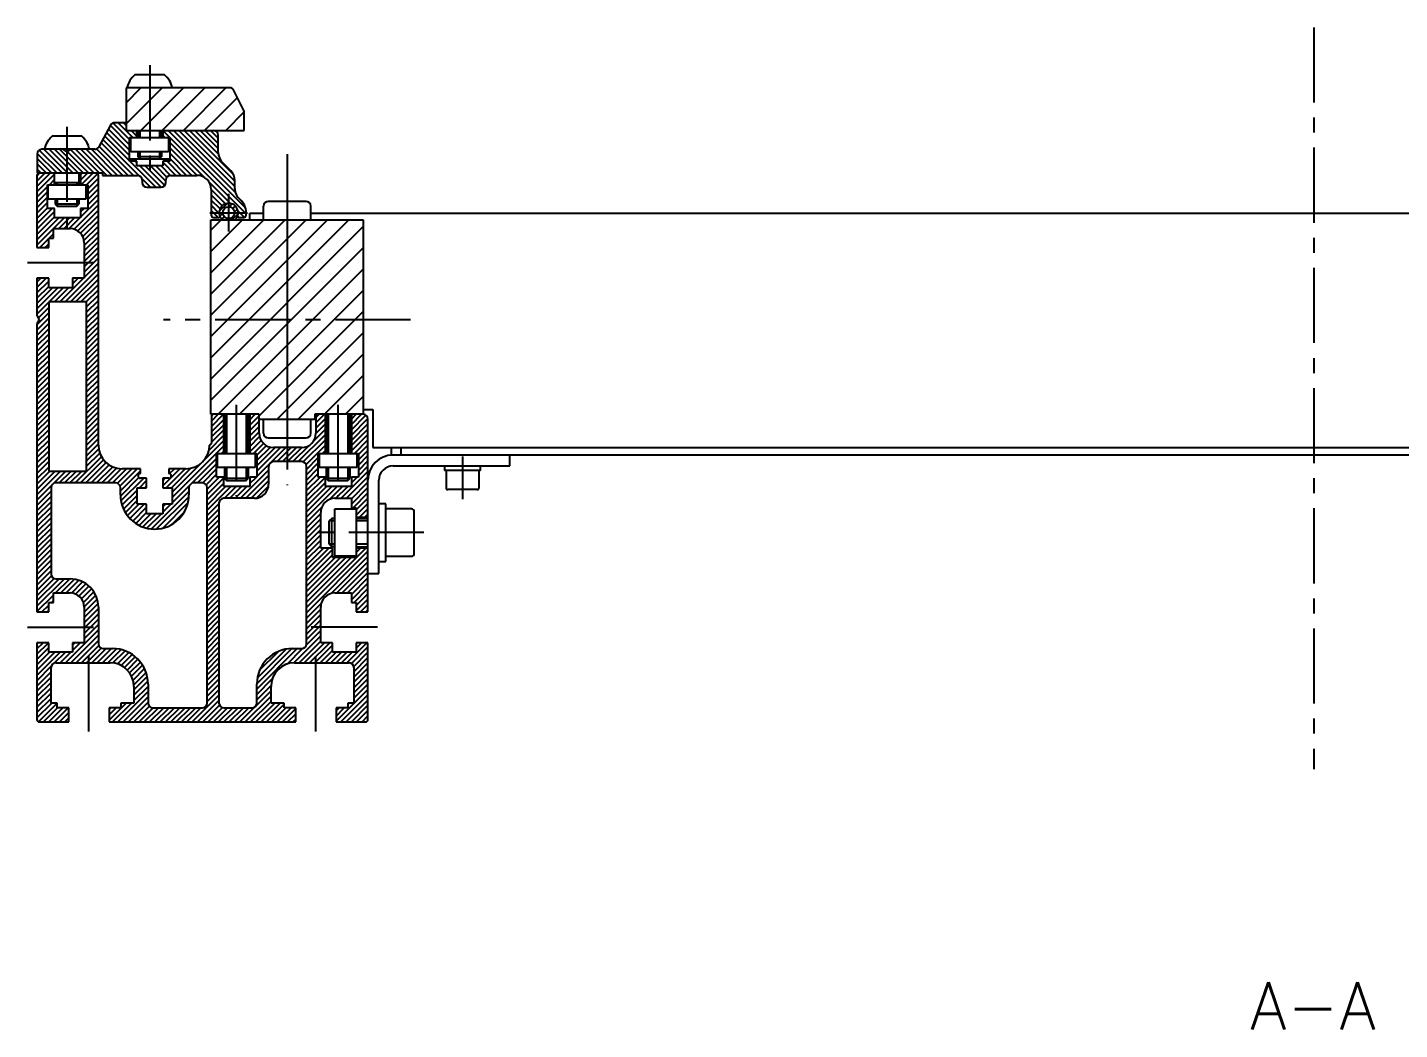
# Model space of a CAD drawing. Extents: x -10 to 4817, y -8 to 1051.
# Drawn here: x 4272.9 to 4563, y 3 to 214.7 of the extents above; entities that cross this region are included whole.
import ezdxf

# ---------------------------------------------------------------- set-up
doc = ezdxf.new("R2010")
doc.units = 0
doc.header["$LTSCALE"] = 0.5
doc.linetypes.add('CENTER', pattern=[50.8, 31.75, -6.35, 6.35, -6.35])
for name, color, linetype in [('MSM_CENTER', 1, 'CENTER'), ('MSM_CONTINUOUS', 7, 'CONTINUOUS'), ('MSM_NARROW', 5, 'CONTINUOUS'), ('MSM_PART_NUMBER', 7, 'CONTINUOUS')]:
    doc.layers.add(name, color=color, linetype=linetype)
doc.styles.get("Standard").update_dxf_attribs({"font": 'txt.shx', "height": 10, "bigfont": 'bigfont.shx'})

# ---------------------------------------------------------------- blocks, each defined once
blk = doc.blocks.new('*U90')
at = {"layer": 'MSM_PART_NUMBER'}
blk.add_text('A-A', height=10, dxfattribs=at).set_placement((4531.38, 3))

msp = doc.modelspace()

# ---------------------------------------------------------------- linework, layer by layer
at = {"layer": 'MSM_CENTER'}
for p, q in [((4544.85, 214.75), (4544.85, 58)), ((4298.7, 206.75), (4298.7, 183.5)), ((4281.2, 193.75), (4281.2, 172.5)), ((4327.75, 188), (4327.75, 118)), ((4315.4, 171.6), (4315.4, 179.6)), ((4311.4, 175.6), (4319.4, 175.6)), ((4286.85, 165), (4272.85, 165)), ((4353.85, 153), (4301.65, 153)), ((4317, 135), (4317, 115.75)), ((4338.5, 135), (4338.5, 115.75)), ((4364.85, 124.1), (4364.85, 115.1)), ((4356.65, 108), (4332.85, 108)), ((4272.85, 88), (4286.85, 88)), ((4346.85, 88), (4332.85, 88)), ((4285.85, 66), (4285.85, 82.5)), ((4333.85, 66), (4333.85, 82.5))]:
    msp.add_line(p, q, dxfattribs=at)
at = {"layer": 'MSM_CONTINUOUS'}
for p, q in [((4301.83, 204.75), (4295.58, 204.75)), ((4293.7, 202), (4293.7, 193)), ((4315.58, 202), (4293.7, 202)), ((4318.59, 197.21), (4316.48, 201.45)), ((4293.7, 194.6), (4291.3, 194.6)), ((4318.7, 193), (4318.7, 196.76)), ((4284.33, 191.75), (4278.08, 191.75)), ((4290.42, 194.07), (4287.98, 189.53)), ((4293.7, 193), (4318.7, 193)), ((4294.45, 191.5), (4302.95, 191.5)), ((4294.45, 186.5), (4294.45, 191.5)), ((4294.7, 188.5), (4294.7, 191.5)), ((4295.95, 191.5), (4295.95, 193)), ((4296.2, 193), (4296.2, 191.5)), ((4301.2, 191.5), (4301.2, 193)), ((4301.45, 193), (4301.45, 191.5)), ((4302.7, 191.5), (4302.7, 188.5)), ((4302.95, 191.5), (4302.95, 186.5)), ((4313.2, 188.34), (4313.2, 192)), ((4287.1, 189), (4275.9, 189)), ((4281.2, 188.5), (4280.33, 189)), ((4282.07, 189), (4281.2, 188.5)), ((4274.9, 188), (4274.9, 184)), ((4294.45, 187), (4302.95, 187)), ((4295.95, 186.5), (4294.45, 186.5)), ((4302.7, 188.5), (4294.7, 188.5)), ((4295.95, 185.5), (4295.95, 186.5)), ((4296.2, 188.5), (4296.2, 187.43)), ((4301.2, 187.43), (4296.2, 187.43)), ((4296.2, 187.43), (4296.63, 187)), ((4300.77, 187), (4301.2, 187.43)), ((4301.2, 188.5), (4301.2, 187.43)), ((4301.45, 186.5), (4301.45, 185.5)), ((4302.95, 186.5), (4301.45, 186.5)), ((4315.82, 184.48), (4314.08, 186.22)), ((4274.85, 183.5), (4274.85, 168.25)), ((4274.9, 184), (4288.7, 184)), ((4278.6, 181.5), (4278.6, 184)), ((4283.8, 182), (4283.8, 184)), ((4284.1, 184), (4284.1, 181.5)), ((4287.85, 126.5), (4287.85, 183.5)), ((4288.7, 184), (4288.7, 183.5)), ((4288.7, 183.5), (4296.1, 183.5)), ((4301.45, 185.5), (4295.95, 185.5)), ((4303.1, 183.5), (4308.7, 183.5)), ((4277.1, 176.5), (4277.1, 181.5)), ((4277.1, 181.5), (4285.6, 181.5)), ((4277.2, 178.5), (4277.2, 181.5)), ((4278.6, 182), (4283.8, 182)), ((4278.7, 182), (4278.7, 181.5)), ((4283.7, 181.5), (4283.7, 182)), ((4285.2, 181.5), (4285.2, 178.5)), ((4285.6, 181.5), (4285.6, 176.5)), ((4297.1, 182.5), (4297.1, 182)), ((4298.1, 181), (4301.1, 181)), ((4302.1, 182), (4302.1, 182.5)), ((4311.7, 180.5), (4311.7, 175.1)), ((4316.7, 180.74), (4316.7, 182.36)), ((4285.2, 178.5), (4277.2, 178.5)), ((4278.7, 178.5), (4278.7, 177.43)), ((4283.7, 177.43), (4278.7, 177.43)), ((4278.7, 177.43), (4279.13, 177)), ((4279.13, 177), (4283.27, 177)), ((4283.27, 177), (4283.7, 177.43)), ((4283.7, 178.5), (4283.7, 177.43)), ((4322.75, 174.08), (4322.75, 177)), ((4331.75, 178), (4323.75, 178)), ((4332.75, 174.08), (4332.75, 177)), ((4278.6, 176.5), (4277.1, 176.5)), ((4278.6, 174.5), (4278.6, 176.5)), ((4284.1, 174.5), (4278.6, 174.5)), ((4285.6, 176.5), (4284.1, 176.5)), ((4284.1, 176.5), (4284.1, 174.5)), ((4311.65, 174.08), (4343.85, 174.08)), ((4311.65, 133), (4311.65, 174.08)), ((4312.2, 174.6), (4313.31, 174.6)), ((4317.49, 174.6), (4318.6, 174.6)), ((4319.1, 175.1), (4319.1, 175.6)), ((4319.85, 174.08), (4319.85, 175.5)), ((4319.85, 175.5), (4322.75, 175.5)), ((4327.75, 174.08), (4327.75, 131.92)), ((4332.75, 175.5), (4756.95, 175.5)), ((4343.85, 174.08), (4343.85, 133)), ((4278.35, 170.25), (4278.35, 172.25)), ((4278.35, 172.25), (4281.85, 172.25)), ((4277.35, 168.25), (4277.35, 170.25)), ((4277.35, 170.25), (4278.35, 170.25)), ((4284.85, 169.25), (4284.85, 161.75)), ((4274.85, 168.25), (4277.35, 168.25)), ((4277.35, 161.75), (4274.85, 161.75)), ((4274.85, 161.75), (4274.85, 153.87)), ((4277.35, 159.75), (4277.35, 161.75)), ((4282.35, 159.75), (4277.35, 159.75)), ((4284.85, 161.75), (4282.35, 161.75)), ((4282.35, 161.75), (4282.35, 159.75)), ((4277.35, 156.75), (4277.35, 121)), ((4285.35, 156.75), (4277.35, 156.75)), ((4285.35, 121), (4285.35, 156.75)), ((4274.85, 153.87), (4275.35, 153)), ((4275.35, 153), (4274.85, 152.13)), ((4274.85, 152.13), (4274.85, 91.25)), ((4343.85, 134), (4345.85, 134)), ((4345.85, 134), (4345.85, 126)), ((4321.85, 133), (4311.65, 133)), ((4311.75, 133), (4311.75, 126.9)), ((4314.35, 124.75), (4314.35, 133)), ((4314.5, 133), (4314.5, 124.75)), ((4319.5, 124.75), (4319.5, 133)), ((4319.85, 133), (4319.85, 124.75)), ((4321.85, 129), (4321.85, 133)), ((4333.65, 131.92), (4321.85, 131.92)), ((4322.75, 129), (4322.75, 131.92)), ((4332.75, 129), (4332.75, 131.92)), ((4333.65, 133), (4333.65, 131.92)), ((4343.85, 133), (4333.65, 133)), ((4333.85, 133), (4333.85, 129)), ((4335.85, 124.75), (4335.85, 133)), ((4336, 133), (4336, 124.75)), ((4341, 124.75), (4341, 133)), ((4341.35, 133), (4341.35, 124.75)), ((4344.85, 91.25), (4344.85, 132)), ((4323.75, 128), (4331.75, 128)), ((4330.85, 126), (4324.85, 126)), ((4345.85, 126), (4743.85, 126)), ((4349.85, 124.4), (4349.85, 126)), ((4351.85, 124.4), (4351.85, 126)), ((4312.85, 124.75), (4321.35, 124.75)), ((4312.85, 119.75), (4312.85, 124.75)), ((4313, 124.75), (4313, 121.75)), ((4321, 124.75), (4321, 121.75)), ((4321.35, 124.75), (4321.35, 119.75)), ((4323.85, 122), (4323.85, 118.25)), ((4330.85, 123), (4324.85, 123)), ((4331.85, 84.5), (4331.85, 122)), ((4334.35, 119.75), (4334.35, 124.75)), ((4334.35, 124.75), (4342.85, 124.75)), ((4334.5, 124.75), (4334.5, 121.75)), ((4342.5, 124.75), (4342.5, 121.75)), ((4342.85, 124.75), (4342.85, 119.75)), ((4739.85, 124.4), (4349.85, 124.4)), ((4350.15, 122.1), (4374.85, 122.1)), ((4361.05, 122.1), (4361.05, 121.1)), ((4368.65, 121.1), (4368.65, 122.1)), ((4374.85, 122.1), (4374.85, 124.4)), ((4277.35, 121), (4285.35, 121)), ((4296.75, 121.5), (4292.85, 121.5)), ((4296.75, 120.5), (4296.75, 121.5)), ((4298.05, 119.5), (4296.75, 119.5)), ((4298.05, 117.5), (4298.05, 119.5)), ((4301.45, 119.5), (4301.45, 117.5)), ((4302.75, 119.5), (4301.45, 119.5)), ((4302.75, 121.5), (4302.75, 120.5)), ((4306.35, 121.5), (4302.75, 121.5)), ((4314.35, 119.75), (4312.85, 119.75)), ((4321, 121.75), (4313, 121.75)), ((4314.35, 117.75), (4314.35, 119.75)), ((4314.5, 121.75), (4314.5, 119.43)), ((4319.5, 119.43), (4314.5, 119.43)), ((4314.5, 119.43), (4314.93, 119)), ((4314.93, 119), (4319.07, 119)), ((4319.07, 119), (4319.5, 119.43)), ((4319.5, 121.75), (4319.5, 119.43)), ((4319.85, 119.75), (4319.85, 117.75)), ((4321.35, 119.75), (4319.85, 119.75)), ((4335.85, 119.75), (4334.35, 119.75)), ((4342.5, 121.75), (4334.5, 121.75)), ((4335.85, 117.75), (4335.85, 119.75)), ((4336, 121.75), (4336, 119.43)), ((4341, 119.43), (4336, 119.43)), ((4336, 119.43), (4336.43, 119)), ((4336.43, 119), (4340.57, 119)), ((4340.57, 119), (4341, 119.43)), ((4341, 121.75), (4341, 119.43)), ((4341.35, 119.75), (4341.35, 117.75)), ((4342.85, 119.75), (4341.35, 119.75)), ((4347.15, 99.4), (4347.15, 119.1)), ((4368.65, 121.1), (4361.05, 121.1)), ((4361.35, 121.1), (4361.35, 117.5)), ((4368.35, 117.5), (4368.35, 121.1)), ((4277.85, 117.5), (4277.85, 99.25)), ((4291.5, 118.5), (4278.85, 118.5)), ((4292.5, 116), (4292.5, 117.5)), ((4296.05, 114), (4296.05, 117.5)), ((4296.05, 117.5), (4298.05, 117.5)), ((4301.45, 117.5), (4303.45, 117.5)), ((4303.45, 117.5), (4303.45, 114)), ((4307, 117.5), (4307, 116)), ((4309.85, 118.5), (4308, 118.5)), ((4310.85, 72), (4310.85, 117.5)), ((4319.85, 117.75), (4314.35, 117.75)), ((4341.35, 117.75), (4335.85, 117.75)), ((4367.95, 117.1), (4361.75, 117.1)), ((4298.05, 114), (4296.05, 114)), ((4298.05, 112), (4298.05, 114)), ((4301.45, 114), (4301.45, 112)), ((4303.45, 114), (4301.45, 114)), ((4313.35, 114.25), (4313.35, 72)), ((4320.85, 115.25), (4314.35, 115.25)), ((4337.85, 115.25), (4341.35, 115.25)), ((4341.35, 115.25), (4341.35, 113.25)), ((4341.35, 113.25), (4342.35, 113.25)), ((4342.35, 113.25), (4342.35, 102.75)), ((4348.65, 114.1), (4347.15, 114.1)), ((4348.65, 101.9), (4348.65, 114.1)), ((4301.45, 112), (4298.05, 112)), ((4334.85, 104.75), (4334.85, 112.25)), ((4337.19, 111), (4336.65, 110.46)), ((4336.65, 105.54), (4336.65, 110.46)), ((4337.85, 111), (4337.19, 111)), ((4337.19, 105), (4337.19, 111)), ((4337.85, 103), (4337.85, 113)), ((4337.85, 113), (4342.35, 113)), ((4342.35, 111.25), (4344.85, 111.25)), ((4344.85, 111), (4342.35, 111)), ((4354.05, 113), (4348.65, 113)), ((4354.65, 103.6), (4354.65, 112.4)), ((4337.35, 104.75), (4334.85, 104.75)), ((4336.65, 105.54), (4337.19, 105)), ((4337.85, 105), (4337.19, 105)), ((4337.35, 102.75), (4337.35, 104.75)), ((4342.35, 105), (4344.85, 105)), ((4344.85, 104.75), (4342.35, 104.75)), ((4342.35, 102.75), (4337.35, 102.75)), ((4342.35, 103), (4337.85, 103)), ((4347.15, 101.9), (4348.65, 101.9)), ((4348.65, 103), (4354.05, 103)), ((4344.85, 99.4), (4347.15, 99.4)), ((4278.85, 98.25), (4281.85, 98.25)), ((4277.35, 93.25), (4278.35, 93.25)), ((4277.35, 91.25), (4277.35, 93.25)), ((4278.35, 95.25), (4281.85, 95.25)), ((4278.35, 93.25), (4278.35, 95.25)), ((4337.85, 95.25), (4341.35, 95.25)), ((4341.35, 95.25), (4341.35, 93.25)), ((4341.35, 93.25), (4342.35, 93.25)), ((4342.35, 93.25), (4342.35, 91.25)), ((4274.85, 91.25), (4277.35, 91.25)), ((4284.85, 92.25), (4284.85, 84.75)), ((4287.85, 92.25), (4287.85, 84.5)), ((4334.85, 84.75), (4334.85, 92.25)), ((4342.35, 91.25), (4344.85, 91.25)), ((4274.85, 84.75), (4274.85, 68.5)), ((4277.35, 84.75), (4274.85, 84.75)), ((4277.35, 82.75), (4277.35, 84.75)), ((4282.35, 84.75), (4282.35, 82.75)), ((4284.85, 84.75), (4282.35, 84.75)), ((4337.35, 84.75), (4334.85, 84.75)), ((4337.35, 82.75), (4337.35, 84.75)), ((4342.35, 84.75), (4342.35, 82.75)), ((4344.85, 84.75), (4342.35, 84.75)), ((4344.85, 68.5), (4344.85, 84.75)), ((4282.35, 82.75), (4277.35, 82.75)), ((4288.85, 83.5), (4290.85, 83.5)), ((4328.85, 83.5), (4330.85, 83.5)), ((4342.35, 82.75), (4337.35, 82.75)), ((4277.85, 72), (4277.85, 79.5)), ((4278.85, 80.5), (4290.35, 80.5)), ((4329.35, 80.5), (4340.85, 80.5)), ((4341.85, 79.5), (4341.85, 72)), ((4295.35, 75.5), (4295.35, 72)), ((4298.35, 76), (4298.35, 72)), ((4321.35, 72), (4321.35, 76)), ((4324.35, 72), (4324.35, 75.5)), ((4279.1, 72), (4277.85, 72)), ((4279.1, 71), (4279.1, 72)), ((4281.6, 71), (4279.1, 71)), ((4281.6, 68), (4281.6, 71)), ((4290.1, 71), (4290.1, 68)), ((4292.6, 71), (4290.1, 71)), ((4292.6, 72), (4292.6, 71)), ((4295.35, 72), (4292.6, 72)), ((4299.35, 71), (4309.85, 71)), ((4314.35, 71), (4320.35, 71)), ((4327.1, 72), (4324.35, 72)), ((4327.1, 71), (4327.1, 72)), ((4329.6, 71), (4327.1, 71)), ((4329.6, 68), (4329.6, 71)), ((4340.6, 71), (4338.1, 71)), ((4338.1, 71), (4338.1, 68)), ((4340.6, 72), (4340.6, 71)), ((4341.85, 72), (4340.6, 72)), ((4275.35, 68), (4281.6, 68)), ((4290.1, 68), (4329.6, 68)), ((4338.1, 68), (4344.35, 68))]:
    msp.add_line(p, q, dxfattribs=at)
msp.add_circle((4315.4, 175.6), 1.25, dxfattribs=at)
for centre, radius, start, end in [((4298.61, 201.1), 4.75, 129.7731, 169.0684), ((4298.79, 201.1), 4.75, 10.9316, 50.2269), ((4315.58, 201), 1, 26.5651, 90), ((4291.3, 193.6), 1, 90, 151.8214), ((4317.7, 196.76), 1, 360, 26.5651), ((4281.11, 188.1), 4.75, 129.7731, 169.0684), ((4281.29, 188.1), 4.75, 10.9316, 50.2269), ((4312.2, 192), 1, 360, 90), ((4275.9, 188), 1, 90, 180), ((4287.1, 190), 1, 270, 331.8214), ((4316.2, 188.34), 3, 180, 225), ((4275.35, 183.5), 0.5, 90, 180), ((4287.35, 183.5), 0.5, 360, 90), ((4296.1, 182.5), 1, 360, 90), ((4303.1, 182.5), 1, 90, 180), ((4308.7, 180.5), 3, 0, 90), ((4313.7, 182.36), 3, 0, 45), ((4298.1, 182), 1, 180, 270), ((4301.1, 182), 1, 270, 0), ((4319.7, 180.74), 3, 180, 230.0745), ((4315.4, 175.6), 2, 310.5358, 229.4642), ((4315.4, 175.6), 3.7, 360, 50.0745), ((4323.75, 177), 1, 90, 180), ((4331.75, 177), 1, 0, 90), ((4312.2, 175.1), 0.5, 180, 270), ((4313.31, 174.9), 0.3, 270, 333.3458), ((4317.49, 174.9), 0.3, 206.6542, 270), ((4318.6, 175.1), 0.5, 270, 0), ((4281.85, 169.25), 3, 360, 90), ((4343.85, 132), 1, 360, 90), ((4324.85, 129), 3, 180, 270), ((4323.75, 129), 1, 180, 270), ((4330.85, 129), 3, 270, 0), ((4331.75, 129), 1, 270, 360), ((4292.85, 126.5), 5, 180, 270), ((4306.35, 126.5), 5, 270, 360), ((4310.87, 127.38), 1, 298.5701, 331.4299), ((4324.85, 122), 1, 90, 180), ((4330.85, 122), 1, 360, 90), ((4350.15, 119.1), 5.3, 90, 180), ((4350.15, 119.1), 3, 90, 180), ((4296.75, 120), 0.5, 90, 270), ((4302.75, 120), 0.5, 270, 90), ((4278.85, 117.5), 1, 90, 180), ((4291.5, 117.5), 1, 0, 90), ((4308, 117.5), 1, 90, 180), ((4309.85, 117.5), 1, 360, 90), ((4320.85, 118.25), 3, 270, 0), ((4361.75, 117.5), 0.4, 180, 270), ((4367.95, 117.5), 0.4, 270, 0), ((4299.75, 116), 7.25, 180, 0), ((4314.35, 114.25), 1, 90, 180), ((4337.85, 112.25), 3, 90, 180), ((4354.05, 112.4), 0.6, 0, 90), ((4354.05, 103.6), 0.6, 270, 360), ((4278.85, 99.25), 1, 180, 270), ((4281.85, 92.25), 6, 0, 90), ((4281.85, 92.25), 3, 360, 90), ((4337.85, 92.25), 3, 90, 180), ((4288.85, 84.5), 1, 180, 270), ((4330.85, 84.5), 1, 270, 0), ((4290.85, 76), 7.5, 0, 90), ((4328.85, 76), 7.5, 90, 180), ((4278.85, 79.5), 1, 90, 180), ((4290.35, 75.5), 5, 0, 90), ((4329.35, 75.5), 5, 90, 180), ((4340.85, 79.5), 1, 360, 90), ((4299.35, 72), 1, 180, 270), ((4309.85, 72), 1, 270, 0), ((4314.35, 72), 1, 180, 270), ((4320.35, 72), 1, 270, 0), ((4275.35, 68.5), 0.5, 180, 270), ((4344.35, 68.5), 0.5, 270, 0)]:
    msp.add_arc(centre, radius, start, end, dxfattribs=at)
at = {"layer": 'MSM_NARROW'}
for p, q in [((4293.7, 198.84), (4296.86, 202)), ((4293.7, 194.35), (4301.35, 202)), ((4296.84, 193), (4305.84, 202)), ((4301.33, 193), (4310.33, 202)), ((4305.82, 193), (4314.82, 202)), ((4310.31, 193), (4317.24, 199.93)), ((4294.45, 191.05), (4290.96, 194.54)), ((4295.12, 191.5), (4292.02, 194.6)), ((4293.7, 194.05), (4293.15, 194.6)), ((4314.8, 193), (4318.69, 196.89)), ((4294.45, 186.56), (4289.2, 191.81)), ((4294.45, 187.68), (4289.6, 192.54)), ((4294.45, 188.81), (4289.99, 193.27)), ((4294.45, 189.93), (4290.38, 194)), ((4295.95, 191.8), (4294.75, 193)), ((4295.95, 192.92), (4295.87, 193)), ((4296.63, 193), (4296.63, 191.5)), ((4300.77, 193), (4300.77, 191.5)), ((4301.86, 191.5), (4301.45, 191.91)), ((4319.1, 175.38), (4301.48, 193)), ((4318.95, 176.66), (4302.6, 193)), ((4316.82, 179.91), (4303.73, 193)), ((4316.7, 181.15), (4304.85, 193)), ((4316.7, 182.27), (4305.97, 193)), ((4316.37, 183.72), (4307.09, 193)), ((4313.22, 188), (4308.22, 193)), ((4313.2, 189.14), (4309.34, 193)), ((4313.2, 190.26), (4310.46, 193)), ((4313.2, 191.38), (4311.58, 193)), ((4280.17, 184), (4275.34, 188.83)), ((4281.3, 184), (4276.3, 189)), ((4282.42, 184), (4277.42, 189)), ((4283.54, 184), (4278.54, 189)), ((4284.66, 184), (4279.66, 189)), ((4286.91, 184), (4281.97, 188.94)), ((4288.03, 184), (4283.03, 189)), ((4289.65, 183.5), (4284.15, 189)), ((4290.78, 183.5), (4285.28, 189)), ((4291.9, 183.5), (4286.4, 189)), ((4293.02, 183.5), (4287.45, 189.07)), ((4294.14, 183.5), (4288.03, 189.61)), ((4295.27, 183.5), (4288.42, 190.35)), ((4296.45, 183.43), (4288.81, 191.08)), ((4310.36, 182.99), (4302.95, 190.41)), ((4308.74, 183.5), (4302.95, 189.29)), ((4277.93, 184), (4274.9, 187.03)), ((4276.81, 184), (4274.9, 185.91)), ((4279.05, 184), (4274.91, 188.14)), ((4285.79, 184), (4281.25, 188.53)), ((4300.01, 181), (4294.51, 186.5)), ((4295.95, 186.18), (4295.63, 186.5)), ((4296.63, 188.5), (4296.63, 187)), ((4300.77, 188.5), (4300.77, 187)), ((4304.25, 183.5), (4301.45, 186.3)), ((4305.37, 183.5), (4302.37, 186.5)), ((4307.61, 183.5), (4302.95, 188.16)), ((4306.49, 183.5), (4302.95, 187.04)), ((4274.85, 183.36), (4275.49, 184)), ((4274.85, 182.24), (4276.61, 184)), ((4274.85, 181.11), (4277.74, 184)), ((4274.85, 179.99), (4278.6, 183.74)), ((4275.68, 184), (4274.9, 184.78)), ((4284.1, 183.63), (4284.47, 184)), ((4284.1, 182.5), (4285.6, 184)), ((4284.22, 181.5), (4286.72, 184)), ((4285.34, 181.5), (4287.7, 183.86)), ((4285.6, 180.64), (4287.85, 182.89)), ((4301.13, 181), (4296.63, 185.5)), ((4298.89, 181), (4297.03, 182.85)), ((4301.88, 181.38), (4297.76, 185.5)), ((4302.1, 182.28), (4298.88, 185.5)), ((4302.35, 183.15), (4300, 185.5)), ((4303.12, 183.5), (4301.12, 185.5)), ((4274.85, 178.87), (4277.1, 181.12)), ((4274.85, 177.75), (4277.1, 180)), ((4277.48, 181.5), (4278.6, 182.62)), ((4279.13, 182), (4279.13, 181.5)), ((4283.27, 182), (4283.27, 181.5)), ((4285.6, 179.51), (4287.85, 181.76)), ((4285.6, 178.39), (4287.85, 180.64)), ((4297.67, 181.1), (4297.2, 181.57)), ((4315.8, 177.56), (4311.19, 182.16)), ((4314.75, 177.49), (4311.7, 180.54)), ((4274.85, 176.62), (4277.1, 178.87)), ((4274.85, 175.5), (4277.1, 177.75)), ((4279.13, 178.5), (4279.13, 177)), ((4282.7, 172.12), (4287.85, 177.27)), ((4283.27, 178.5), (4283.27, 177)), ((4284.1, 174.65), (4287.85, 178.4)), ((4285.6, 177.27), (4287.85, 179.52)), ((4314.04, 177.07), (4311.7, 179.41)), ((4313.57, 176.42), (4311.7, 178.29)), ((4313.4, 175.46), (4311.7, 177.17)), ((4313.42, 175.91), (4315.09, 177.58)), ((4315.49, 176.85), (4316.11, 177.47)), ((4316.26, 176.5), (4316.79, 177.03)), ((4274.85, 174.38), (4277.1, 176.63)), ((4274.85, 173.25), (4278.1, 176.5)), ((4274.85, 172.13), (4278.6, 175.88)), ((4274.85, 171.01), (4278.6, 174.76)), ((4274.85, 169.89), (4279.46, 174.5)), ((4274.85, 168.76), (4280.59, 174.5)), ((4279.46, 172.25), (4281.71, 174.5)), ((4280.58, 172.25), (4282.83, 174.5)), ((4281.7, 172.25), (4283.95, 174.5)), ((4283.47, 171.77), (4287.85, 176.15)), ((4284.08, 171.26), (4287.85, 175.03)), ((4284.1, 175.77), (4284.83, 176.5)), ((4311.65, 171.89), (4313.84, 174.08)), ((4311.65, 167.4), (4318.33, 174.08)), ((4311.65, 162.91), (4322.82, 174.08)), ((4311.65, 158.42), (4327.31, 174.08)), ((4311.65, 153.93), (4331.8, 174.08)), ((4311.65, 149.44), (4336.29, 174.08)), ((4311.65, 144.95), (4340.78, 174.08)), ((4313.15, 174.6), (4311.7, 176.05)), ((4311.96, 174.66), (4311.76, 174.86)), ((4313.53, 174.89), (4314.15, 175.51)), ((4313.97, 174.21), (4314.5, 174.74)), ((4314.96, 174.08), (4315.24, 174.36)), ((4316.09, 174.08), (4317.39, 175.38)), ((4316.64, 175.76), (4317.25, 176.36)), ((4317.64, 174.6), (4317.29, 174.95)), ((4318.74, 174.62), (4317.36, 176)), ((4284.53, 170.59), (4287.85, 173.91)), ((4284.8, 169.74), (4287.85, 172.78)), ((4284.85, 168.66), (4287.85, 171.66)), ((4311.65, 140.46), (4343.85, 172.66)), ((4275.46, 168.25), (4277.35, 170.14)), ((4276.58, 168.25), (4277.35, 169.02)), ((4277.46, 170.25), (4278.35, 171.14)), ((4284.85, 167.54), (4287.85, 170.54)), ((4284.85, 166.42), (4287.85, 169.42)), ((4284.85, 165.29), (4287.85, 168.29)), ((4284.85, 164.17), (4287.85, 167.17)), ((4284.85, 163.05), (4287.85, 166.05)), ((4311.65, 135.97), (4343.85, 168.17)), ((4280.8, 156.75), (4287.85, 163.8)), ((4281.92, 156.75), (4287.85, 162.68)), ((4284.85, 161.93), (4287.85, 164.93)), ((4313.17, 133), (4343.85, 163.68)), ((4274.85, 160.91), (4275.69, 161.75)), ((4274.85, 159.78), (4276.82, 161.75)), ((4274.85, 158.66), (4277.35, 161.16)), ((4274.85, 157.54), (4277.35, 160.04)), ((4274.85, 156.42), (4278.18, 159.75)), ((4274.85, 155.29), (4279.31, 159.75)), ((4277.43, 156.75), (4280.43, 159.75)), ((4278.55, 156.75), (4281.55, 159.75)), ((4279.67, 156.75), (4284.67, 161.75)), ((4282.35, 161.67), (4282.43, 161.75)), ((4282.35, 160.55), (4283.55, 161.75)), ((4283.04, 156.75), (4287.85, 161.56)), ((4284.16, 156.75), (4287.85, 160.44)), ((4274.85, 154.17), (4277.35, 156.67)), ((4285.29, 156.75), (4287.85, 159.31)), ((4285.35, 155.69), (4287.85, 158.19)), ((4285.35, 154.57), (4287.85, 157.07)), ((4317.66, 133), (4343.85, 159.19)), ((4274.85, 151.93), (4277.35, 154.43)), ((4275.15, 153.35), (4277.35, 155.55)), ((4285.35, 153.45), (4287.85, 155.95)), ((4285.35, 152.32), (4287.85, 154.82)), ((4319.85, 130.7), (4343.85, 154.7)), ((4274.85, 150.8), (4277.35, 153.3)), ((4274.85, 149.68), (4277.35, 152.18)), ((4274.85, 148.56), (4277.35, 151.06)), ((4285.35, 151.2), (4287.85, 153.7)), ((4285.35, 150.08), (4287.85, 152.58)), ((4285.35, 148.96), (4287.85, 151.46)), ((4274.85, 147.44), (4277.35, 149.94)), ((4274.85, 146.31), (4277.35, 148.81)), ((4285.35, 147.83), (4287.85, 150.33)), ((4285.35, 146.71), (4287.85, 149.21)), ((4285.35, 145.59), (4287.85, 148.09)), ((4325.56, 131.92), (4343.85, 150.21)), ((4274.85, 145.19), (4277.35, 147.69)), ((4274.85, 144.07), (4277.35, 146.57)), ((4274.85, 142.95), (4277.35, 145.45)), ((4285.35, 144.47), (4287.85, 146.97)), ((4285.35, 143.34), (4287.85, 145.84)), ((4330.05, 131.92), (4343.85, 145.72)), ((4274.85, 141.82), (4277.35, 144.32)), ((4274.85, 140.7), (4277.35, 143.2)), ((4285.35, 142.22), (4287.85, 144.72)), ((4285.35, 141.1), (4287.85, 143.6)), ((4285.35, 139.98), (4287.85, 142.48)), ((4274.85, 139.58), (4277.35, 142.08)), ((4274.85, 138.46), (4277.35, 140.96)), ((4274.85, 137.33), (4277.35, 139.83)), ((4285.35, 138.85), (4287.85, 141.35)), ((4285.35, 137.73), (4287.85, 140.23)), ((4333.85, 131.23), (4343.85, 141.23)), ((4274.85, 136.21), (4277.35, 138.71)), ((4274.85, 135.09), (4277.35, 137.59)), ((4274.85, 133.97), (4277.35, 136.47)), ((4285.35, 136.61), (4287.85, 139.11)), ((4285.35, 135.49), (4287.85, 137.99)), ((4285.35, 134.36), (4287.85, 136.86)), ((4340.11, 133), (4343.85, 136.74)), ((4274.85, 132.84), (4277.35, 135.34)), ((4274.85, 131.72), (4277.35, 134.22)), ((4285.35, 133.24), (4287.85, 135.74)), ((4285.35, 132.12), (4287.85, 134.62)), ((4285.35, 131), (4287.85, 133.5)), ((4274.85, 130.6), (4277.35, 133.1)), ((4274.85, 129.48), (4277.35, 131.98)), ((4274.85, 128.35), (4277.35, 130.85)), ((4285.35, 129.87), (4287.85, 132.37)), ((4285.35, 128.75), (4287.85, 131.25)), ((4311.75, 132.7), (4312.05, 133)), ((4311.75, 131.58), (4313.17, 133)), ((4311.75, 130.46), (4314.29, 133)), ((4311.75, 129.33), (4314.35, 131.93)), ((4311.75, 128.21), (4314.35, 130.81)), ((4314.93, 133), (4314.93, 124.75)), ((4319.07, 133), (4319.07, 124.75)), ((4319.85, 132.94), (4319.91, 133)), ((4319.85, 131.82), (4321.03, 133)), ((4319.85, 129.57), (4321.85, 131.57)), ((4333.85, 132.35), (4334.5, 133)), ((4333.85, 130.1), (4335.85, 132.1)), ((4333.85, 128.98), (4335.85, 130.98)), ((4336.43, 133), (4336.43, 124.75)), ((4340.57, 133), (4340.57, 124.75)), ((4341.35, 131.99), (4342.36, 133)), ((4341.35, 130.87), (4343.48, 133)), ((4341.35, 129.75), (4344.42, 132.82)), ((4341.35, 128.62), (4344.84, 132.11)), ((4341.35, 127.5), (4344.85, 131)), ((4274.85, 127.23), (4277.35, 129.73)), ((4274.85, 126.11), (4277.35, 128.61)), ((4285.35, 127.63), (4287.85, 130.13)), ((4285.35, 126.51), (4287.85, 129.01)), ((4285.35, 125.38), (4287.85, 127.88)), ((4311.24, 125.45), (4314.35, 128.57)), ((4311.75, 127.09), (4314.35, 129.69)), ((4319.85, 128.45), (4321.85, 130.45)), ((4319.85, 127.33), (4321.85, 129.33)), ((4319.85, 126.21), (4321.94, 128.29)), ((4330.11, 123), (4335.85, 128.74)), ((4333.38, 127.39), (4335.85, 129.86)), ((4341.35, 126.38), (4344.85, 129.88)), ((4341.35, 125.26), (4344.85, 128.76)), ((4274.85, 124.99), (4277.35, 127.49)), ((4274.85, 123.86), (4277.35, 126.36)), ((4274.85, 122.74), (4277.35, 125.24)), ((4285.35, 124.26), (4287.85, 126.76)), ((4285.35, 123.14), (4287.92, 125.71)), ((4285.35, 122.02), (4288.15, 124.81)), ((4303.45, 115.42), (4314.35, 126.32)), ((4310.05, 123.14), (4314.35, 127.44)), ((4313.9, 124.75), (4314.35, 125.2)), ((4319.85, 125.08), (4322.26, 127.5)), ((4320.64, 124.75), (4322.75, 126.86)), ((4321.35, 124.34), (4323.39, 126.38)), ((4321.35, 123.22), (4324.21, 126.07)), ((4321.35, 122.09), (4325.26, 126)), ((4321.35, 120.97), (4326.38, 126)), ((4324.37, 122.87), (4327.5, 126)), ((4325.62, 123), (4328.62, 126)), ((4326.75, 123), (4329.75, 126)), ((4327.87, 123), (4330.87, 126)), ((4328.99, 123), (4332.46, 126.47)), ((4331.18, 122.94), (4335.85, 127.61)), ((4331.76, 122.4), (4335.85, 126.49)), ((4335.23, 124.75), (4335.85, 125.37)), ((4341.97, 124.75), (4344.85, 127.63)), ((4342.85, 124.51), (4344.85, 126.51)), ((4342.85, 123.39), (4344.85, 125.39)), ((4274.85, 121.62), (4277.35, 124.12)), ((4274.85, 120.5), (4277.35, 123)), ((4274.85, 119.37), (4277.35, 121.87)), ((4282.96, 118.5), (4288.5, 124.05)), ((4284.08, 118.5), (4288.96, 123.38)), ((4285.2, 118.5), (4289.5, 122.8)), ((4286.32, 118.5), (4290.14, 122.31)), ((4287.45, 118.5), (4290.87, 121.92)), ((4303.45, 116.54), (4309.71, 122.8)), ((4307.53, 118.38), (4312.85, 123.7)), ((4308.78, 118.5), (4312.85, 122.57)), ((4321.35, 119.85), (4323.98, 122.48)), ((4331.85, 121.37), (4334.35, 123.87)), ((4331.85, 120.25), (4334.35, 122.75)), ((4342.85, 122.27), (4344.85, 124.27)), ((4342.85, 121.14), (4344.85, 123.14)), ((4342.85, 120.02), (4344.85, 122.02)), ((4274.85, 118.25), (4277.6, 121)), ((4274.85, 117.13), (4278.72, 121)), ((4274.85, 116.01), (4279.84, 121)), ((4278.3, 118.34), (4280.97, 121)), ((4279.59, 118.5), (4282.09, 121)), ((4280.71, 118.5), (4283.21, 121)), ((4281.83, 118.5), (4284.33, 121)), ((4288.57, 118.5), (4291.71, 121.64)), ((4289.69, 118.5), (4292.7, 121.51)), ((4290.81, 118.5), (4293.82, 121.5)), ((4291.87, 118.43), (4294.94, 121.5)), ((4292.43, 117.87), (4296.06, 121.5)), ((4292.5, 116.82), (4296.75, 121.07)), ((4292.51, 115.71), (4296.43, 119.63)), ((4292.62, 114.7), (4297.43, 119.5)), ((4296.55, 117.5), (4298.05, 119)), ((4301.45, 117.91), (4305.04, 121.5)), ((4301.45, 119.03), (4301.92, 119.5)), ((4302.17, 117.5), (4306.17, 121.5)), ((4302.75, 121.46), (4302.8, 121.5)), ((4302.9, 120.48), (4303.92, 121.5)), ((4303.29, 117.5), (4307.4, 121.62)), ((4309.9, 118.5), (4312.85, 121.45)), ((4310.64, 118.12), (4312.85, 120.33)), ((4310.85, 117.21), (4313.39, 119.75)), ((4310.85, 116.08), (4314.35, 119.58)), ((4314.93, 121.75), (4314.93, 119)), ((4317.87, 115.25), (4323.85, 121.23)), ((4319, 115.25), (4323.85, 120.1)), ((4319.07, 121.75), (4319.07, 119)), ((4319.85, 119.47), (4320.13, 119.75)), ((4319.85, 118.35), (4321.25, 119.75)), ((4320.12, 115.25), (4323.85, 118.98)), ((4331.85, 119.12), (4334.35, 121.62)), ((4331.85, 118), (4334.35, 120.5)), ((4331.85, 116.88), (4334.72, 119.75)), ((4331.85, 115.76), (4335.84, 119.75)), ((4336.43, 121.75), (4336.43, 119)), ((4339.2, 115.25), (4344.85, 120.9)), ((4340.32, 115.25), (4344.85, 119.78)), ((4340.57, 121.75), (4340.57, 119)), ((4341.35, 119.64), (4341.46, 119.75)), ((4341.35, 118.52), (4342.58, 119.75)), ((4274.85, 114.88), (4278.01, 118.05)), ((4274.85, 113.76), (4277.85, 116.76)), ((4292.84, 113.8), (4296.05, 117)), ((4297.68, 117.5), (4298.05, 117.88)), ((4299.06, 108.79), (4307, 116.72)), ((4303.45, 114.3), (4307.12, 117.97)), ((4310.85, 114.96), (4314.35, 118.46)), ((4310.85, 113.84), (4314.76, 117.75)), ((4310.85, 112.72), (4315.88, 117.75)), ((4314.51, 115.25), (4317.01, 117.75)), ((4315.63, 115.25), (4318.13, 117.75)), ((4316.75, 115.25), (4319.25, 117.75)), ((4321.27, 115.28), (4323.82, 117.83)), ((4331.85, 114.63), (4335.85, 118.63)), ((4331.85, 113.51), (4336.09, 117.75)), ((4331.85, 112.39), (4337.21, 117.75)), ((4331.85, 111.27), (4338.33, 117.75)), ((4336.74, 115.03), (4339.46, 117.75)), ((4338.08, 115.25), (4340.58, 117.75)), ((4341.35, 115.15), (4344.85, 118.65)), ((4341.35, 114.03), (4344.85, 117.53)), ((4341.69, 113.25), (4344.85, 116.41)), ((4274.85, 112.64), (4277.85, 115.64)), ((4274.85, 111.52), (4277.85, 114.52)), ((4274.85, 110.39), (4277.85, 113.39)), ((4293.16, 112.99), (4296.05, 115.88)), ((4293.55, 112.25), (4296.05, 114.76)), ((4294, 111.59), (4296.42, 114)), ((4294.52, 110.98), (4297.54, 114)), ((4295.1, 110.44), (4298.05, 113.39)), ((4300.16, 108.77), (4306.99, 115.59)), ((4301.45, 113.42), (4302.04, 114)), ((4301.45, 112.3), (4303.16, 114)), ((4301.48, 108.96), (4306.79, 114.27)), ((4310.85, 111.59), (4313.35, 114.09)), ((4331.85, 110.14), (4335.07, 113.36)), ((4342.35, 112.79), (4344.85, 115.29)), ((4342.35, 111.66), (4344.85, 114.16)), ((4274.85, 109.27), (4277.85, 112.27)), ((4274.85, 108.15), (4277.85, 111.15)), ((4295.75, 109.96), (4298.05, 112.27)), ((4296.45, 109.54), (4298.91, 112)), ((4297.24, 109.21), (4300.04, 112)), ((4298.1, 108.94), (4301.16, 112)), ((4303.36, 109.72), (4306.04, 112.4)), ((4310.85, 110.47), (4313.35, 112.97)), ((4310.85, 109.35), (4313.35, 111.85)), ((4310.85, 108.23), (4313.35, 110.73)), ((4331.85, 109.02), (4334.85, 112.02)), ((4331.85, 107.9), (4334.85, 110.9)), ((4337.85, 110.46), (4336.65, 110.46)), ((4342.36, 111.25), (4342.35, 111.26)), ((4344.85, 110.46), (4342.35, 110.46)), ((4343.06, 111.25), (4344.85, 113.04)), ((4344.18, 111.25), (4344.85, 111.92)), ((4274.85, 107.03), (4277.85, 110.03)), ((4274.85, 105.9), (4277.85, 108.9)), ((4274.85, 104.78), (4277.85, 107.78)), ((4310.85, 107.1), (4313.35, 109.6)), ((4310.85, 105.98), (4313.35, 108.48)), ((4310.85, 104.86), (4313.35, 107.36)), ((4331.85, 106.78), (4334.85, 109.78)), ((4331.85, 105.65), (4334.85, 108.65)), ((4331.85, 104.53), (4334.85, 107.53)), ((4274.85, 103.66), (4277.85, 106.66)), ((4274.85, 102.54), (4277.85, 105.54)), ((4310.85, 103.74), (4313.35, 106.24)), ((4310.85, 102.61), (4313.35, 105.11)), ((4331.85, 103.41), (4334.85, 106.41)), ((4331.85, 102.29), (4334.85, 105.29)), ((4331.85, 101.16), (4335.44, 104.75)), ((4331.85, 100.04), (4336.56, 104.75)), ((4331.85, 92.18), (4344.42, 104.75)), ((4337.85, 105.54), (4336.65, 105.54)), ((4344.85, 105.54), (4342.35, 105.54)), ((4342.35, 103.81), (4343.29, 104.75)), ((4274.85, 101.41), (4277.85, 104.41)), ((4274.85, 100.29), (4277.85, 103.29)), ((4274.85, 99.17), (4277.85, 102.17)), ((4310.85, 101.49), (4313.35, 103.99)), ((4310.85, 100.37), (4313.35, 102.87)), ((4310.85, 99.25), (4313.35, 101.75)), ((4331.85, 98.92), (4337.35, 104.42)), ((4331.85, 91.06), (4344.85, 104.06)), ((4331.85, 97.8), (4337.35, 103.3)), ((4331.85, 96.67), (4337.93, 102.75)), ((4331.85, 95.55), (4339.05, 102.75)), ((4331.85, 94.43), (4340.17, 102.75)), ((4331.85, 93.31), (4341.29, 102.75)), ((4337.05, 95.14), (4344.85, 102.94)), ((4338.28, 95.25), (4344.85, 101.82)), ((4274.85, 98.05), (4277.85, 101.05)), ((4274.85, 96.92), (4277.85, 99.92)), ((4274.85, 95.8), (4277.92, 98.87)), ((4310.85, 98.12), (4313.35, 100.62)), ((4310.85, 97), (4313.35, 99.5)), ((4339.41, 95.25), (4344.85, 100.69)), ((4340.53, 95.25), (4344.85, 99.57)), ((4274.85, 94.68), (4278.49, 98.32)), ((4274.85, 93.56), (4279.54, 98.25)), ((4274.85, 92.43), (4280.67, 98.25)), ((4278.79, 95.25), (4281.79, 98.25)), ((4279.91, 95.25), (4282.83, 98.17)), ((4281.03, 95.25), (4283.73, 97.94)), ((4282.14, 95.23), (4284.52, 97.62)), ((4283.03, 95), (4285.23, 97.2)), ((4283.73, 94.58), (4285.86, 96.71)), ((4284.28, 94), (4286.42, 96.14)), ((4310.85, 95.88), (4313.35, 98.38)), ((4310.85, 94.76), (4313.35, 97.26)), ((4310.85, 93.63), (4313.35, 96.13)), ((4341.35, 94.95), (4344.85, 98.45)), ((4341.35, 93.83), (4344.85, 97.33)), ((4341.9, 93.25), (4344.85, 96.2)), ((4274.85, 91.31), (4278.35, 94.81)), ((4277.91, 93.25), (4278.35, 93.69)), ((4284.67, 93.27), (4286.89, 95.49)), ((4284.85, 92.33), (4287.29, 94.77)), ((4284.85, 91.21), (4287.6, 93.95)), ((4284.85, 90.08), (4287.79, 93.03)), ((4310.85, 92.51), (4313.35, 95.01)), ((4310.85, 91.39), (4313.35, 93.89)), ((4331.85, 89.94), (4334.96, 93.05)), ((4342.35, 92.58), (4344.85, 95.08)), ((4342.35, 91.46), (4344.85, 93.96)), ((4275.91, 91.25), (4277.35, 92.69)), ((4277.03, 91.25), (4277.35, 91.57)), ((4284.85, 88.96), (4287.85, 91.96)), ((4284.85, 87.84), (4287.85, 90.84)), ((4310.85, 90.27), (4313.35, 92.77)), ((4310.85, 89.14), (4313.35, 91.64)), ((4310.85, 88.02), (4313.35, 90.52)), ((4331.85, 88.82), (4334.85, 91.82)), ((4331.85, 87.69), (4334.85, 90.69)), ((4343.26, 91.25), (4344.85, 92.84)), ((4344.39, 91.25), (4344.85, 91.71)), ((4280.88, 80.5), (4287.85, 87.47)), ((4284.85, 86.72), (4287.85, 89.72)), ((4284.85, 85.59), (4287.85, 88.59)), ((4310.85, 86.9), (4313.35, 89.4)), ((4310.85, 85.78), (4313.35, 88.28)), ((4310.85, 84.65), (4313.35, 87.15)), ((4331.83, 84.31), (4334.85, 87.33)), ((4331.85, 86.57), (4334.85, 89.57)), ((4331.85, 85.45), (4334.85, 88.45)), ((4274.85, 84.57), (4275.03, 84.75)), ((4274.85, 83.45), (4276.15, 84.75)), ((4274.85, 82.33), (4277.27, 84.75)), ((4282, 80.5), (4287.85, 86.35)), ((4282.35, 84.22), (4282.88, 84.75)), ((4282.35, 83.09), (4284.01, 84.75)), ((4283.12, 80.5), (4287.85, 85.23)), ((4284.25, 80.5), (4287.91, 84.17)), ((4310.85, 83.53), (4313.35, 86.03)), ((4310.85, 82.41), (4313.35, 84.91)), ((4329.14, 80.49), (4334.85, 86.2)), ((4330.27, 80.5), (4334.85, 85.08)), ((4331.39, 80.5), (4335.64, 84.75)), ((4332.51, 80.5), (4336.76, 84.75)), ((4333.64, 80.5), (4337.35, 84.21)), ((4340.37, 80.5), (4344.62, 84.75)), ((4342.35, 84.72), (4342.38, 84.75)), ((4342.35, 83.6), (4343.5, 84.75)), ((4274.85, 81.21), (4277.35, 83.71)), ((4274.85, 80.08), (4277.52, 82.75)), ((4274.85, 78.96), (4278.64, 82.75)), ((4274.85, 77.84), (4279.76, 82.75)), ((4278.6, 80.46), (4280.88, 82.75)), ((4279.76, 80.5), (4282.01, 82.75)), ((4285.37, 80.5), (4288.45, 83.58)), ((4286.49, 80.5), (4289.49, 83.5)), ((4287.61, 80.5), (4290.61, 83.5)), ((4288.74, 80.5), (4291.68, 83.45)), ((4289.86, 80.5), (4292.64, 83.28)), ((4290.94, 80.46), (4293.5, 83.01)), ((4291.86, 80.26), (4294.27, 82.67)), ((4292.66, 79.93), (4294.98, 82.26)), ((4293.35, 79.5), (4295.63, 81.78)), ((4293.94, 78.97), (4296.21, 81.24)), ((4310.85, 81.29), (4313.35, 83.79)), ((4310.85, 80.16), (4313.35, 82.66)), ((4310.85, 79.04), (4313.35, 81.54)), ((4321.35, 76.07), (4328.78, 83.5)), ((4321.35, 74.95), (4329.9, 83.5)), ((4321.47, 77.31), (4327.54, 83.38)), ((4321.94, 78.91), (4325.94, 82.91)), ((4327.76, 80.23), (4331.04, 83.52)), ((4334.76, 80.5), (4337.35, 83.09)), ((4335.88, 80.5), (4338.13, 82.75)), ((4337, 80.5), (4339.25, 82.75)), ((4338.13, 80.5), (4340.38, 82.75)), ((4339.25, 80.5), (4341.5, 82.75)), ((4341.35, 80.36), (4344.85, 83.86)), ((4341.83, 79.71), (4344.85, 82.73)), ((4341.85, 78.61), (4344.85, 81.61)), ((4274.85, 76.72), (4277.89, 79.75)), ((4274.85, 75.59), (4277.85, 78.59)), ((4294.45, 78.36), (4296.74, 80.64)), ((4294.86, 77.65), (4297.2, 79.98)), ((4295.17, 76.83), (4297.6, 79.26)), ((4295.33, 75.87), (4297.93, 78.47)), ((4310.85, 77.92), (4313.35, 80.42)), ((4310.85, 76.8), (4313.35, 79.3)), ((4341.85, 77.49), (4344.85, 80.49)), ((4341.85, 76.37), (4344.85, 79.37)), ((4274.85, 74.47), (4277.85, 77.47)), ((4274.85, 73.35), (4277.85, 76.35)), ((4295.35, 74.77), (4298.18, 77.59)), ((4295.35, 73.64), (4298.32, 76.62)), ((4295.35, 72.52), (4298.35, 75.52)), ((4310.85, 75.67), (4313.35, 78.17)), ((4310.85, 74.55), (4313.35, 77.05)), ((4310.85, 73.43), (4313.35, 75.93)), ((4321.35, 73.83), (4324.62, 77.09)), ((4321.35, 72.7), (4324.36, 75.71)), ((4341.85, 75.24), (4344.85, 78.24)), ((4341.85, 74.12), (4344.85, 77.12)), ((4341.85, 73), (4344.85, 76)), ((4274.85, 72.23), (4277.85, 75.23)), ((4274.85, 71.1), (4277.85, 74.1)), ((4274.85, 69.98), (4277.85, 72.98)), ((4291.95, 68), (4298.35, 74.4)), ((4293.07, 68), (4298.35, 73.28)), ((4307.67, 68), (4313.35, 73.68)), ((4308.79, 68), (4313.35, 72.56)), ((4310.85, 72.31), (4313.35, 74.81)), ((4317.77, 68), (4324.35, 74.58)), ((4318.89, 68), (4324.35, 73.46)), ((4338.1, 68.13), (4344.85, 74.88)), ((4339.1, 68), (4344.85, 73.75)), ((4340.22, 68), (4344.85, 72.63)), ((4274.85, 68.86), (4277.99, 72)), ((4275.16, 68.04), (4279.1, 71.99)), ((4276.24, 68), (4279.24, 71)), ((4277.36, 68), (4280.36, 71)), ((4278.48, 68), (4281.48, 71)), ((4279.6, 68), (4281.6, 70)), ((4290.1, 68.39), (4293.71, 72)), ((4290.1, 70.64), (4290.46, 71)), ((4290.1, 69.52), (4291.58, 71)), ((4290.83, 68), (4294.83, 72)), ((4294.2, 68), (4298.35, 72.15)), ((4295.32, 68), (4298.63, 71.31)), ((4296.44, 68), (4299.44, 71)), ((4297.56, 68), (4300.56, 71)), ((4298.69, 68), (4301.69, 71)), ((4299.81, 68), (4302.81, 71)), ((4300.93, 68), (4303.93, 71)), ((4302.05, 68), (4305.05, 71)), ((4303.18, 68), (4306.18, 71)), ((4304.3, 68), (4307.3, 71)), ((4305.42, 68), (4308.42, 71)), ((4306.54, 68), (4309.54, 71)), ((4309.91, 68), (4313.46, 71.55)), ((4311.03, 68), (4314.08, 71.04)), ((4312.16, 68), (4315.16, 71)), ((4313.28, 68), (4316.28, 71)), ((4314.4, 68), (4317.4, 71)), ((4315.52, 68), (4318.52, 71)), ((4316.65, 68), (4319.65, 71)), ((4320.01, 68), (4324.35, 72.34)), ((4321.14, 68), (4325.14, 72)), ((4322.26, 68), (4326.26, 72)), ((4323.38, 68), (4327.1, 71.72)), ((4324.5, 68), (4327.5, 71)), ((4325.63, 68), (4328.63, 71)), ((4326.75, 68), (4329.6, 70.85)), ((4327.87, 68), (4329.6, 69.73)), ((4338.1, 70.37), (4338.73, 71)), ((4338.1, 69.25), (4339.85, 71)), ((4340.6, 71.75), (4340.85, 72)), ((4341.34, 68), (4344.85, 71.51)), ((4342.46, 68), (4344.85, 70.39)), ((4280.73, 68), (4281.6, 68.87)), ((4328.99, 68), (4329.6, 68.61)), ((4343.59, 68), (4344.85, 69.26))]:
    msp.add_line(p, q, dxfattribs=at)

# ---------------------------------------------------------------- block references
at = {"layer": 'MSM_CONTINUOUS'}
msp.add_blockref('*U90', (0, 0), dxfattribs=at)

doc.saveas('drawing.dxf')
